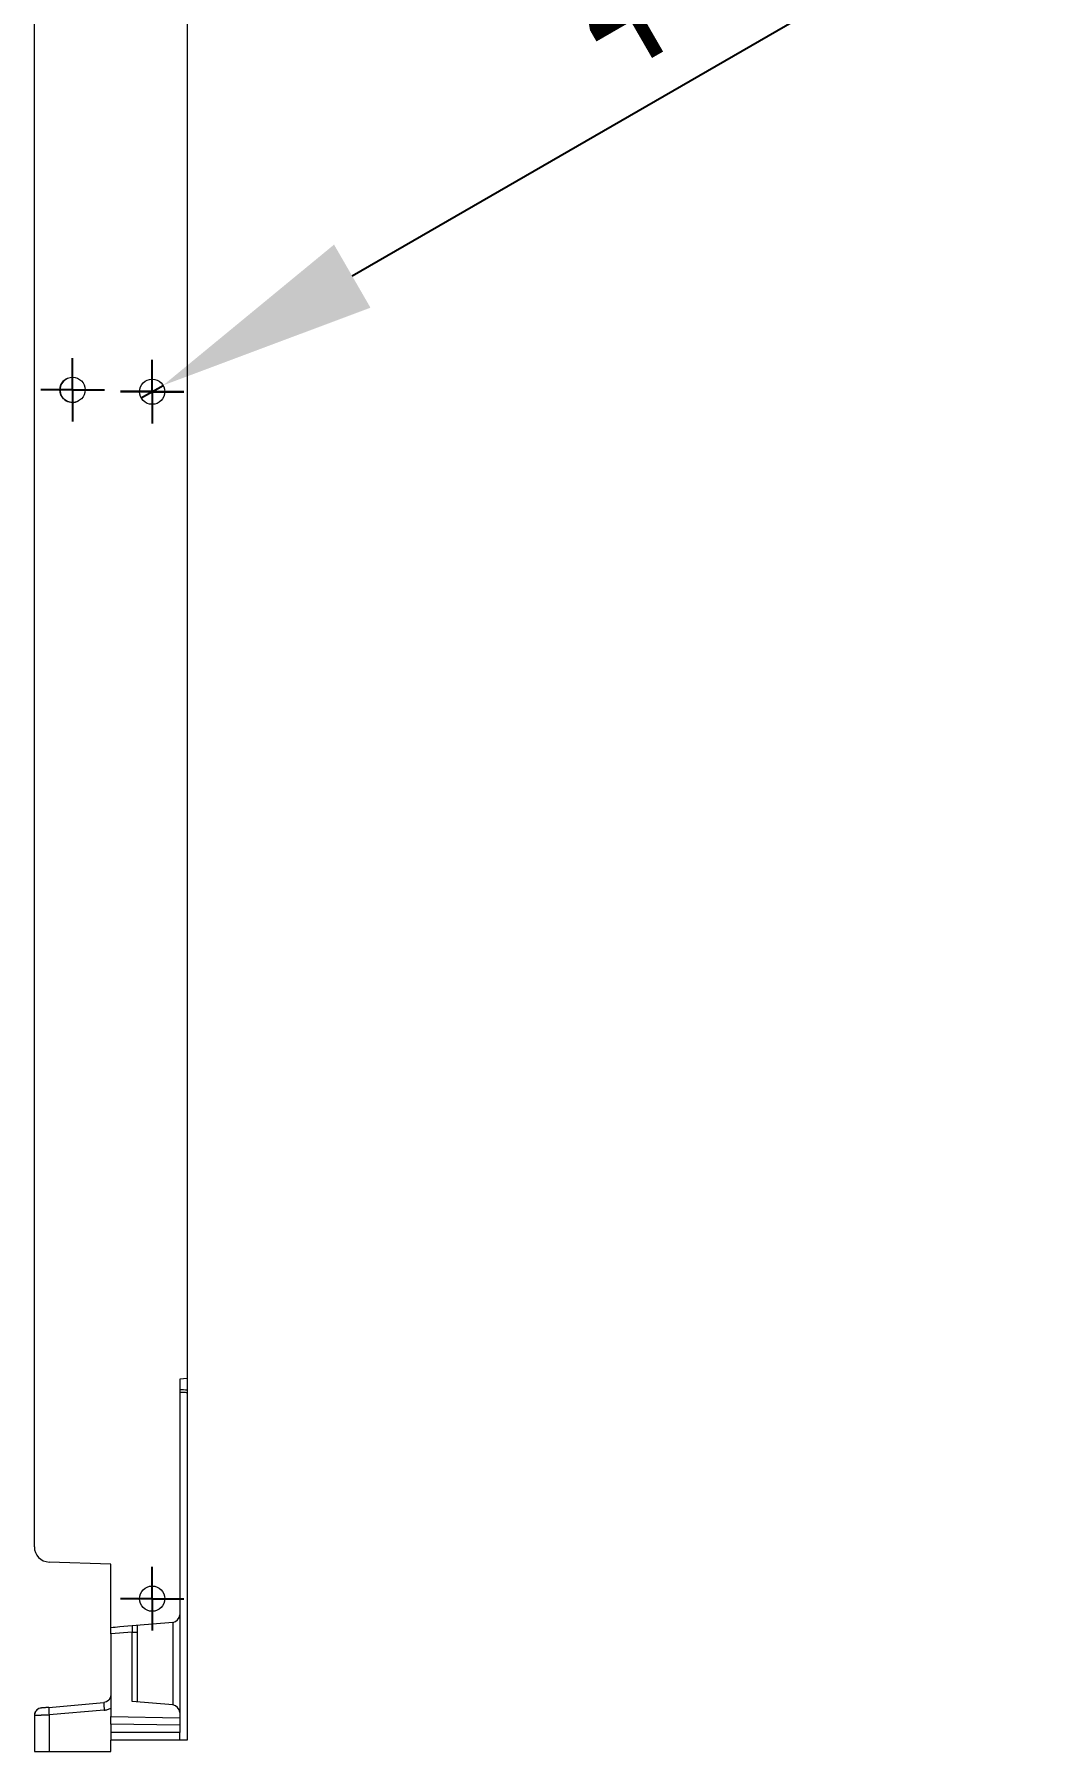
# Model space of a CAD drawing. Header units: millimetres. Extents: x 410 to 793, y 6 to 277.
# Drawn here: x 597.65 to 616.74, y 120.53 to 152.6 of the extents above; entities that cross this region are included whole.
import ezdxf

# ---------------------------------------------------------------- set-up
doc = ezdxf.new("R2010")
doc.units = ezdxf.units.MM
doc.header["$PDSIZE"] = -1
doc.layers.add('图框', color=7, linetype='Continuous')
doc.styles.add('SLDTEXTSTYLE4', font='TXT', dxfattribs={"width": 0.7})
doc.dimstyles.new('SLDDIMSTYLE2', dxfattribs={"dimtxt": 2.916667, "dimasz": 4.08, "dimexe": 0, "dimexo": 0.0625, "dimgap": 0.729167, "dimtad": 2, "dimdec": 1, "dimlfac": 7, "dimrnd": 1e-09, "dimzin": 12, "dimdsep": 46, "dimtxsty": 'SLDTEXTSTYLE4', "dimblk1": 'NONE', "dimsah": 1, "dimcen": 0, "dimadec": 0, "dimazin": 3, "dimtfac": 1, "dimtdec": 1, "dimtmove": 0, "dimatfit": 3, "dimldrblk": 'NONE', "dimfxl": 1, "dimfrac": 2, "dimtolj": 1, "dimtzin": 12, "dimarcsym": 0})

# ---------------------------------------------------------------- blocks, each defined once
blk = doc.blocks.new('_D_14')
at = {"layer": 'Defpoints', "color": 0, "transparency": 16777216}
for p in [(600.055, 146.043), (599.647, 145.808)]:
    blk.add_point(p, dxfattribs=at)
at = {"layer": '图框', "color": 0, "lineweight": -2, "transparency": 16777216}
for p, q in [((615.949, 155.22), (603.589, 148.083)), ((599.647, 145.808), (600.055, 146.043))]:
    blk.add_line(p, q, dxfattribs=at)
at = {"layer": '图框', "color": 0, "transparency": 16777216}
blk.add_solid([(603.249, 148.672), (603.929, 147.494), (600.055, 146.043)], dxfattribs=at)
at = {"layer": '图框', "color": 0, "transparency": 16777216, "insert": (607.012, 154.269), "char_height": 2.9167, "attachment_point": 1, "rotation": 30, "style": 'SLDTEXTSTYLE4'}
blk.add_mtext('\\A1;4-M4', dxfattribs=at)
blk = doc.blocks.new('_NONE')
blk = doc.blocks.new('SW_CENTERMARKSYMBOL_44')
at = {"layer": '图框', "color": 0}
for p, q in [((0, 0.357), (0, 0.593)), ((0, 0), (0, 0.357)), ((-0.357, 0), (-0.593, 0)), ((0, 0), (-0.357, 0)), ((0, 0), (0, -0.357)), ((0, 0), (0.357, 0)), ((0.357, 0), (0.593, 0)), ((0, -0.357), (0, -0.593))]:
    blk.add_line(p, q, dxfattribs=at)
blk = doc.blocks.new('SW_CENTERMARKSYMBOL_45')
at = {"layer": '图框', "color": 0}
for p, q in [((0, 0.357), (0, 0.593)), ((0, 0), (0, 0.357)), ((-0.357, 0), (-0.593, 0)), ((0, 0), (-0.357, 0)), ((0, 0), (0, -0.357)), ((0, 0), (0.357, 0)), ((0.357, 0), (0.593, 0)), ((0, -0.357), (0, -0.593))]:
    blk.add_line(p, q, dxfattribs=at)
blk = doc.blocks.new('SW_CENTERMARKSYMBOL_46')
at = {"layer": '图框', "color": 0}
for p, q in [((0, 0.357), (0, 0.593)), ((0, 0), (0, 0.357)), ((-0.357, 0), (-0.593, 0)), ((0, 0), (-0.357, 0)), ((0, 0), (0, -0.357)), ((0, 0), (0.357, 0)), ((0.357, 0), (0.593, 0)), ((0, -0.357), (0, -0.593))]:
    blk.add_line(p, q, dxfattribs=at)
blk = doc.blocks.new('SW_CENTERMARKSYMBOL_48')
at = {"layer": '图框', "color": 0}
for p, q in [((0, 0.357), (0, 0.593)), ((0, 0), (0, 0.357)), ((-0.357, 0), (-0.593, 0)), ((0, 0), (-0.357, 0)), ((0, 0), (0, -0.357)), ((0, 0), (0.357, 0)), ((0.357, 0), (0.593, 0)), ((0, -0.357), (0, -0.593))]:
    blk.add_line(p, q, dxfattribs=at)
blk = doc.blocks.new('SW_CENTERMARKSYMBOL_49')
at = {"layer": '图框', "color": 0}
for p, q in [((0, 0.357), (0, 0.593)), ((0, 0), (0, 0.357)), ((-0.357, 0), (-0.593, 0)), ((0, 0), (-0.357, 0)), ((0, 0), (0, -0.357)), ((0, 0), (0.357, 0)), ((0.357, 0), (0.593, 0)), ((0, -0.357), (0, -0.593))]:
    blk.add_line(p, q, dxfattribs=at)

msp = doc.modelspace()

# ---------------------------------------------------------------- linework, layer by layer
at = {"color": 7, "linetype": 'Continuous', "lineweight": 15}
for p, q in [((597.6513, 124.3579), (597.6513, 167.5631)), ((600.5084, 164.348), (600.5084, 127.5016)), ((600.5084, 127.5016), (600.3656, 127.4891)), ((600.3656, 127.4891), (600.3656, 123.0887)), ((600.5084, 127.5016), (600.5084, 127.2813)), ((600.5084, 127.2337), (600.5084, 120.7462)), ((599.0798, 124.0321), (597.927, 124.0724)), ((599.0798, 122.8444), (599.0798, 124.0321)), ((599.0798, 122.7315), (599.0798, 122.8444)), ((600.2351, 122.9464), (599.2483, 122.8601)), ((600.2351, 122.9464), (600.2351, 121.4032)), ((599.4755, 122.7661), (599.0798, 122.7315)), ((599.0798, 122.7315), (599.0798, 121.1889)), ((599.4755, 122.7661), (599.5798, 122.7661)), ((599.4755, 121.4696), (599.4755, 122.7661)), ((599.5798, 121.4605), (599.5798, 122.7661)), ((597.9195, 121.359), (598.9494, 121.4491)), ((598.9569, 121.3068), (597.927, 121.2167)), ((597.927, 121.2167), (597.927, 120.5319)), ((600.2351, 121.4032), (599.4755, 121.4696)), ((600.3656, 121.2609), (600.3656, 121.1664)), ((597.6513, 121.2046), (597.6513, 120.5319)), ((599.0798, 121.1889), (600.3656, 121.1664)), ((599.0798, 121.0462), (599.0798, 121.1889)), ((599.0798, 121.0462), (599.0798, 120.8891)), ((600.3656, 121.0238), (599.0798, 121.0462)), ((600.3656, 121.1664), (600.3656, 121.0238)), ((600.3656, 121.0238), (600.3656, 120.8891)), ((600.3656, 120.8891), (599.0798, 120.8891)), ((599.0798, 120.8891), (599.0798, 120.7462)), ((600.3656, 120.7462), (599.0798, 120.7462)), ((599.0798, 120.5319), (599.0798, 120.7462)), ((600.3656, 120.7462), (600.3656, 120.8891)), ((600.5084, 120.7462), (600.3656, 120.7462)), ((597.6513, 120.5319), (597.927, 120.5319)), ((597.927, 120.5319), (599.0798, 120.5319))]:
    msp.add_line(p, q, dxfattribs=at)
for centre in [(598.365, 145.9602), (599.8513, 145.9255), (599.8513, 123.3884)]:
    msp.add_circle(centre, 0.2357, dxfattribs=at)
for centre, radius, start, end in [((598.3656, 145.9605), 0.2357, 118.75215, 180), ((598.3656, 145.9605), 0.2357, 180, 298.59688), ((597.937, 124.3579), 0.2857, 180, 268), ((600.2227, 123.0887), 0.1429, 275, 0), ((597.7941, 121.2046), 0.1429, 151.07856, 180), ((597.7941, 121.2046), 0.1429, 95, 132.84084), ((598.9468, 121.3415), 1.0274, 179.02597, 186.97949), ((599.9767, 121.4316), 1.0274, 179.02592, 186.97962), ((600.2227, 121.2609), 0.1429, 0, 85)]:
    msp.add_arc(centre, radius, start, end, dxfattribs=at)
msp.add_ellipse((599.2583, 122.7462), major_axis=(-1.3112, -0.1147), ratio=0.0868266, start_param=4.712389, end_param=4.8412791, dxfattribs=at)
for points in [[(600.5084, 127.2813), (600.4608, 127.2845), (600.4132, 127.2878), (600.3656, 127.291)], [(599.4755, 122.88), (599.4809, 122.8804), (599.4809, 122.8288), (599.4755, 122.7661)], [(599.0798, 121.5914), (599.0798, 121.5184), (599.0223, 121.4555), (598.9494, 121.4491)]]:
    msp.add_open_spline(points, degree=3, dxfattribs=at)
for points, knots in [([(600.5084, 127.2337), (600.4846, 127.2351), (600.4608, 127.2365), (600.437, 127.238), (600.4132, 127.2395), (600.3894, 127.2409), (600.3656, 127.2424)], [0, 0, 0, 0, 0.0005028443, 0.0005028443, 0.0005028443, 0.0010056889, 0.0010056889, 0.0010056889, 0.0010056889]), ([(600.5084, 127.2813), (600.5084, 127.2765), (600.5084, 127.2701), (600.5084, 127.254), (600.5084, 127.2444), (600.5084, 127.2337)], [0, 0, 0, 0, 0.5, 0.5, 1, 1, 1, 1]), ([(599.5798, 122.7661), (599.5798, 122.7706), (599.5798, 122.7839), (599.5798, 122.8099), (599.5798, 122.8478), (599.5798, 122.8741), (599.5798, 122.8891)], [0, 0, 0, 0, 0.1035528, 0.3070008, 0.606446, 1, 1, 1, 1]), ([(600.3656, 123.0887), (600.3656, 123.0886), (600.3656, 123.0884), (600.3656, 123.0865), (600.3656, 123.0834), (600.3656, 123.0792), (600.3656, 123.0707), (600.3656, 123.0545), (600.3656, 123.0255), (600.3656, 122.9877), (600.3656, 122.9249), (600.3656, 122.8256), (600.3656, 122.6795), (600.3656, 122.5157), (600.3656, 122.3454), (600.3656, 122.1748), (600.3656, 122.0042), (600.3656, 121.8339), (600.3656, 121.6701), (600.3656, 121.5239), (600.3656, 121.4247), (600.3656, 121.3619), (600.3656, 121.3241), (600.3656, 121.2951), (600.3656, 121.2772), (600.3656, 121.2671), (600.3656, 121.2618), (600.3656, 121.2612), (600.3656, 121.2609)], [0, 0, 0, 0, 0.0116733, 0.0233252, 0.0349715, 0.0466276, 0.0583094, 0.0891924, 0.1201015, 0.1522722, 0.1844691, 0.2501183, 0.3157676, 0.3800526, 0.4417717, 0.5000028, 0.5582339, 0.6199531, 0.6842381, 0.7498873, 0.8155366, 0.8477073, 0.8799042, 0.9107872, 0.9416963, 0.9611371, 0.9805475, 1, 1, 1, 1]), ([(597.927, 121.2167), (597.9204, 121.2164), (597.9074, 121.2158), (597.8883, 121.215), (597.8701, 121.2142), (597.8528, 121.2135), (597.8364, 121.2128), (597.821, 121.2121), (597.8065, 121.2115), (597.7931, 121.2109), (597.7806, 121.2103), (597.769, 121.2098), (597.7584, 121.2093), (597.7486, 121.2089), (597.7397, 121.2085), (597.7251, 121.2078), (597.7063, 121.207), (597.6861, 121.2062), (597.6704, 121.2055), (597.6593, 121.205), (597.6525, 121.2047), (597.6517, 121.2046), (597.6513, 121.2046)], [0, 0, 0, 0, 0.0453728, 0.0892629, 0.1316704, 0.1725951, 0.2120371, 0.2499963, 0.2864726, 0.3214662, 0.3549769, 0.3870047, 0.4175496, 0.4466117, 0.474191, 0.5002874, 0.5872109, 0.6726766, 0.7566863, 0.839242, 0.9203459, 1, 1, 1, 1]), ([(597.7327, 121.3336), (597.7209, 121.3267), (597.697, 121.3127), (597.6719, 121.2802), (597.657, 121.2432), (597.6569, 121.2174), (597.6569, 121.2049)], [0, 0, 0, 0, 0.2509288, 0.5076169, 0.7601902, 1, 1, 1, 1]), ([(597.9195, 121.359), (597.9157, 121.3587), (597.9077, 121.358), (597.8952, 121.3569), (597.8819, 121.3557), (597.8625, 121.354), (597.8416, 121.3522), (597.8212, 121.3504), (597.8042, 121.3489), (597.7908, 121.3477), (597.7829, 121.347), (597.7821, 121.347), (597.7817, 121.3469)], [0, 0, 0, 0, 0.0526476, 0.1103739, 0.1731743, 0.2411019, 0.39263, 0.5007304, 0.6103491, 0.7599879, 0.8911253, 1, 1, 1, 1]), ([(598.9569, 121.3068), (598.9625, 121.3074), (598.9752, 121.3087), (598.9963, 121.3127), (599.0215, 121.3196), (599.0503, 121.3305), (599.0696, 121.3412), (599.0798, 121.3469)], [0, 0, 0, 0, 0.1289194, 0.2939547, 0.4943668, 0.7297282, 1, 1, 1, 1])]:
    msp.add_open_spline(points, degree=3, knots=knots, dxfattribs=at)

# ---------------------------------------------------------------- block references
at = {"layer": '图框'}
for name, p in [('SW_CENTERMARKSYMBOL_44', (598.365, 145.9602)), ('SW_CENTERMARKSYMBOL_45', (598.3656, 145.9605)), ('SW_CENTERMARKSYMBOL_46', (599.8513, 145.9277)), ('SW_CENTERMARKSYMBOL_48', (599.8513, 145.9255)), ('SW_CENTERMARKSYMBOL_49', (599.8513, 123.3884))]:
    msp.add_blockref(name, p, dxfattribs=at)

# ---------------------------------------------------------------- dimensions: what is measured, and where the dimension line sits
at = {"layer": '图框', "color": 3}
dim = msp.add_diameter_dim_2p(p1=(599.6471, 145.8077), p2=(600.0554, 146.0434), text='4-M4', dimstyle='SLDDIMSTYLE2', override={"dimpost": '<>'}, dxfattribs=at)
dim.commit()
dim.dimension.update_dxf_attribs({"geometry": '_D_14', "text_midpoint": (612.0762, 152.9836), "dimtype": 163})

doc.saveas('drawing.dxf')
